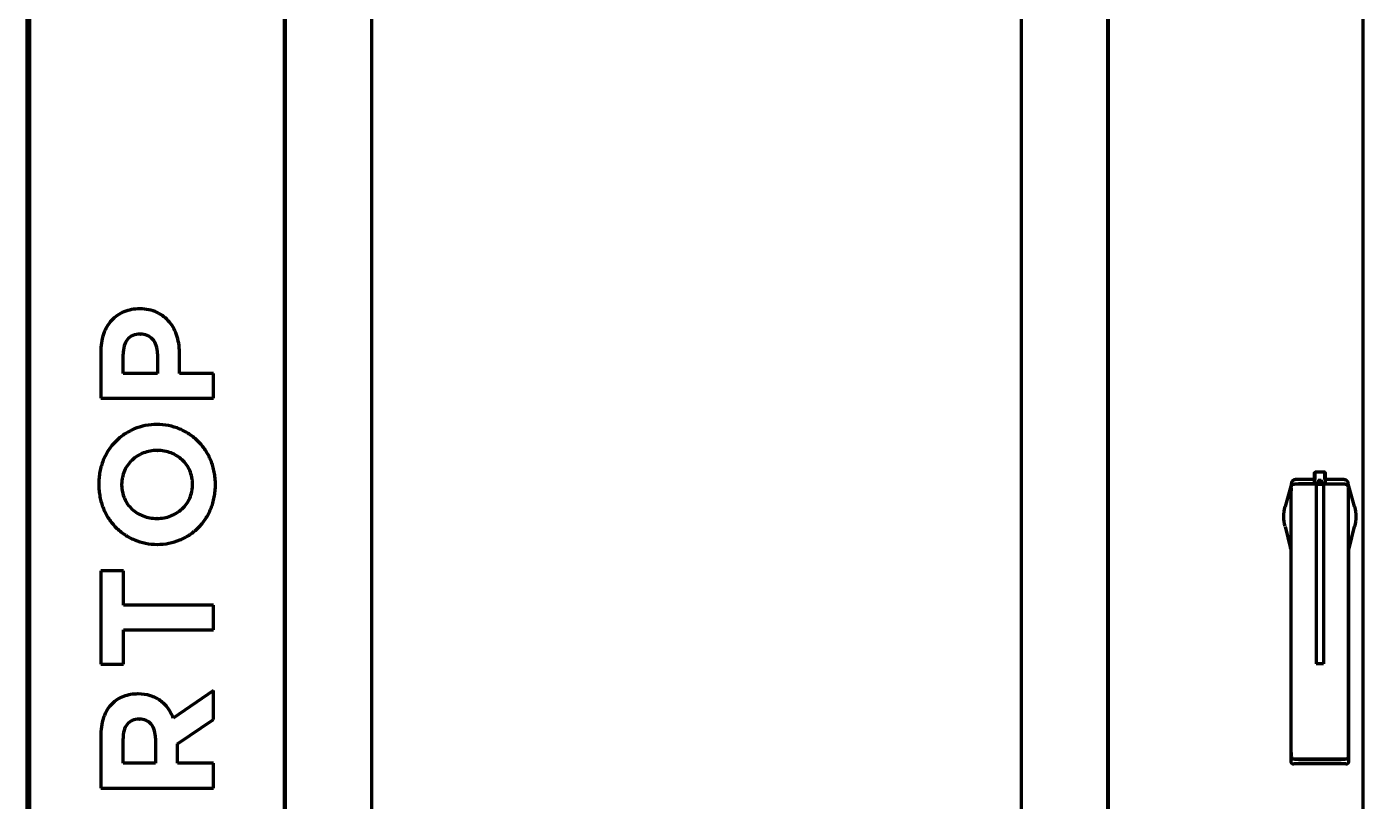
# Model space of a CAD drawing. Header units: inches. Extents: x -2983 to 7024, y 422 to 5529.
# Drawn here: x 2725 to 3617, y 2934 to 3451 of the extents above; entities that cross this region are included whole.
import ezdxf

# ---------------------------------------------------------------- set-up
doc = ezdxf.new("R2010")
doc.units = ezdxf.units.IN

msp = doc.modelspace()

# ---------------------------------------------------------------- linework, layer by layer
at = {"linetype": 'Continuous', "lineweight": 70}
for p, q in [((2724.78, 3937.29), (2724.78, 2272.09)), ((2726.78, 2287.89), (2726.78, 3935.89)), ((2896.78, 2485.91), (2896.78, 3935.89)), ((2897.28, 3935.39), (2897.28, 2485.99)), ((3446.28, 2485.99), (3446.28, 3935.39)), ((3446.78, 2485.91), (3446.78, 3935.89)), ((3616.78, 2287.89), (3616.78, 3935.89)), ((2954.78, 3820.39), (2954.78, 2600.99)), ((3388.78, 2600.99), (3388.78, 3820.39)), ((2800.39, 3262.89), (2800.17, 3262.89)), ((2800.49, 3246.12), (2800.71, 3246.12)), ((2774.15, 3234.07), (2774.15, 3203.32)), ((2789.09, 3219.88), (2789.09, 3232.67)), ((2812.11, 3233), (2812.11, 3219.88)), ((2826.84, 3219.88), (2826.84, 3232.46)), ((2812.11, 3219.88), (2789.09, 3219.88)), ((2849.42, 3219.88), (2826.84, 3219.88)), ((2849.42, 3203.32), (2849.42, 3219.88)), ((2774.15, 3203.32), (2849.42, 3203.32)), ((2811.78, 3185.72), (2811.57, 3185.72)), ((2811.78, 3168.41), (2812, 3168.41)), ((3583.96, 3149.13), (3584.13, 3148.96)), ((3584.17, 3146.12), (3584.17, 3149.12)), ((3584.76, 3154.12), (3590.8, 3154.12)), ((3591.4, 3149.12), (3591.4, 3146.12)), ((3591.61, 3149.13), (3591.43, 3148.96)), ((3569.11, 3147.08), (3564.68, 3130.92)), ((3568.65, 2966.85), (3568.65, 3141.41)), ((3568.8, 3144.19), (3568.99, 3145.09)), ((3573.61, 3145.99), (3570.79, 3145.99)), ((3570.97, 3146.12), (3573.64, 3146.12)), ((3572.06, 3145.99), (3572.06, 3146.12)), ((3573.58, 3146.37), (3583.93, 3146.37)), ((3585.28, 3145.99), (3573.61, 3145.99)), ((3573.64, 3146.12), (3583.93, 3146.12)), ((3582.03, 3146.12), (3582.03, 3145.99)), ((3583.93, 3146.37), (3583.93, 3147.13)), ((3583.93, 3146.12), (3584.06, 3146.12)), ((3584.06, 3146.12), (3584.06, 3145.99)), ((3584.07, 3146.12), (3584.17, 3146.12)), ((3584.64, 3146.12), (3584.17, 3146.12)), ((3584.5, 3146.12), (3584.5, 3145.99)), ((3584.64, 3146.12), (3586.04, 3146.12)), ((3585.28, 3145.99), (3590.28, 3145.99)), ((3585.28, 3145.99), (3585.28, 3025.89)), ((3586.28, 3146.12), (3586.04, 3146.12)), ((3586.28, 3146.12), (3586.28, 3147.62)), ((3586.78, 3146.12), (3586.28, 3146.12)), ((3586.78, 3148.12), (3588.78, 3148.12)), ((3588.79, 3146.12), (3586.78, 3146.12)), ((3588.78, 3148.37), (3586.79, 3148.37)), ((3589.28, 3146.12), (3588.79, 3146.12)), ((3589.28, 3146.12), (3589.28, 3147.62)), ((3589.53, 3146.12), (3589.28, 3146.12)), ((3589.53, 3146.12), (3590.93, 3146.12)), ((3601.96, 3145.99), (3590.28, 3145.99)), ((3590.28, 3145.99), (3590.28, 3025.89)), ((3591.4, 3146.12), (3590.93, 3146.12)), ((3591.06, 3146.12), (3591.06, 3145.99)), ((3591.4, 3146.12), (3591.5, 3146.12)), ((3591.51, 3146.12), (3591.51, 3145.99)), ((3591.51, 3146.12), (3591.64, 3146.12)), ((3591.64, 3146.37), (3591.64, 3147.13)), ((3591.64, 3146.12), (3601.93, 3146.12)), ((3593.53, 3145.99), (3593.53, 3146.12)), ((3601.93, 3146.12), (3604.6, 3146.12)), ((3604.77, 3145.99), (3601.96, 3145.99)), ((3603.51, 3146.12), (3603.51, 3145.99)), ((3610.89, 3130.92), (3606.46, 3147.08)), ((3606.77, 3144.19), (3606.57, 3145.09)), ((3606.92, 2966.85), (3606.92, 3141.41)), ((2811.78, 3123.03), (2811.57, 3123.03)), ((3563.79, 3124.07), (3563.79, 3124.23)), ((3611.78, 3124.23), (3611.78, 3124.07)), ((3564.55, 3117.75), (3568.22, 3102.94)), ((3607.36, 3102.97), (3611.02, 3117.75)), ((2811.78, 3105.71), (2812, 3105.71)), ((3568.36, 3102.79), (3568.36, 2961.14)), ((3607.21, 2961.14), (3607.21, 3102.75)), ((2774.15, 3088.08), (2774.15, 3025.71)), ((2789.42, 3088.08), (2774.15, 3088.08)), ((2789.42, 3065.17), (2789.42, 3088.08)), ((2849.42, 3065.17), (2789.42, 3065.17)), ((2849.42, 3048.61), (2849.42, 3065.17)), ((2789.42, 3048.61), (2849.42, 3048.61)), ((2789.42, 3025.71), (2789.42, 3048.61)), ((2774.15, 3025.71), (2789.42, 3025.71)), ((3590.28, 3025.89), (3585.28, 3025.89)), ((2849.42, 3008.08), (2822.54, 2989.69)), ((2849.42, 2988.72), (2849.42, 3008.08)), ((2799.2, 3005.82), (2798.99, 3005.82)), ((2799.85, 2989.04), (2800.06, 2989.04)), ((2825.33, 2972.59), (2849.42, 2988.72)), ((2774.15, 2977.43), (2774.15, 2943.02)), ((2789.09, 2959.58), (2789.09, 2976.03)), ((2810.71, 2976.35), (2810.71, 2959.58)), ((2825.33, 2959.58), (2825.33, 2972.59)), ((3568.8, 2964.07), (3568.99, 2963.16)), ((3573.61, 2962.27), (3570.79, 2962.27)), ((3573.64, 2962.14), (3570.97, 2962.14)), ((3601.99, 2961.89), (3573.58, 2961.89)), ((3601.96, 2962.27), (3573.61, 2962.27)), ((3601.93, 2962.14), (3573.64, 2962.14)), ((3604.6, 2962.14), (3601.93, 2962.14)), ((3604.77, 2962.27), (3601.96, 2962.27)), ((3606.77, 2964.07), (3606.57, 2963.16)), ((2810.71, 2959.58), (2789.09, 2959.58)), ((2849.42, 2959.58), (2825.33, 2959.58)), ((2849.42, 2943.02), (2849.42, 2959.58)), ((3570.98, 2959.14), (3570.36, 2959.14)), ((3574.04, 2959.14), (3570.98, 2959.14)), ((3601.53, 2959.14), (3574.04, 2959.14)), ((3604.59, 2959.14), (3601.53, 2959.14)), ((3605.21, 2959.14), (3604.59, 2959.14)), ((2774.15, 2943.02), (2849.42, 2943.02))]:
    msp.add_line(p, q, dxfattribs=at)
for centre, start, end in [((3586.78, 3147.62), 90, 180), ((3588.78, 3147.62), 0, 90)]:
    msp.add_arc(centre, 0.5, start, end, dxfattribs=at)
for centre, major_axis, ratio, start_param, end_param in [((3574.96, 3149.03), (4, 0), 0.017455, 1.803065, 2.654284), ((3587.78, 3148.09), (59.7, 0), 0.017455, 1.634877, 1.803065), ((3587.78, 3148.09), (59.7, 0), 0.017455, 1.338527, 1.506716), ((3600.61, 3149.03), (4, 0), 0.017455, 0.48731, 1.338527), ((3568.88, 3141.41), (0, -2.96), 0.078459, 3.489667, 4.712389), ((3569.4, 3131.03), (0, -14.97), 0.078459, 3.390853, 3.489628), ((3584.07, 3145.72), (0, 0.4), 0.035998, 0, 0.799669), ((3591.5, 3145.72), (0, 0.4), 0.035998, 5.483517, 6.283185), ((3606.17, 3131.03), (0, -14.97), 0.078459, 2.793557, 2.892332), ((3606.69, 3141.41), (0, -2.96), 0.078459, 1.570796, 2.793518), ((3568.88, 2966.85), (0, 2.96), 0.078459, 1.570796, 2.793518), ((3569.4, 2977.23), (0, -14.97), 0.078459, 5.935149, 6.033925), ((3606.17, 2977.23), (0, -14.97), 0.078459, 0.249261, 0.348036), ((3606.69, 2966.85), (0, 2.96), 0.078459, 3.489667, 4.712389), ((3570.36, 2961.14), (2, 0), 0.999657, 3.141593, 4.712389), ((3605.21, 2961.14), (2, 0), 0.999657, 4.712389, 6.283185)]:
    msp.add_ellipse(centre, major_axis=major_axis, ratio=ratio, start_param=start_param, end_param=end_param, dxfattribs=at)
for points, degree, knots in [([(2800.17, 3262.89), (2796.59, 3262.89), (2789.56, 3261.73), (2780.68, 3255.62), (2775.16, 3245.83), (2774.15, 3238.15), (2774.15, 3234.07)], 3, [0, 0, 0, 0, 0.246875, 0.476926, 0.718842, 1, 1, 1, 1]), ([(2826.84, 3232.46), (2826.84, 3236.46), (2825.88, 3244.15), (2820.87, 3254.4), (2811.9, 3261.54), (2804.29, 3262.89), (2800.39, 3262.89)], 3, [0, 0, 0, 0, 0.265753, 0.507016, 0.740213, 1, 1, 1, 1]), ([(2800.49, 3246.12), (2798.83, 3246.12), (2795.6, 3245.62), (2791.65, 3242.66), (2789.46, 3238.05), (2789.09, 3234.55), (2789.09, 3232.67)], 3, [0, 0, 0, 0, 0.251665, 0.476383, 0.71601, 1, 1, 1, 1]), ([(2812.11, 3233), (2812.11, 3234.87), (2811.64, 3238.37), (2809.16, 3242.81), (2805.3, 3245.56), (2802.24, 3246.12), (2800.71, 3246.12)], 3, [0, 0, 0, 0, 0.289122, 0.535015, 0.763549, 1, 1, 1, 1]), ([(2811.57, 3185.72), (2806.45, 3185.72), (2798.72, 3184.23), (2789.79, 3179.43), (2783.99, 3174.64), (2779.22, 3168.75), (2776.24, 3163.06), (2774.52, 3158.12), (2773.57, 3154.18), (2773.09, 3150.78), (2772.89, 3147.97), (2772.84, 3145.82), (2772.89, 3143.68), (2773.09, 3140.87), (2773.58, 3137.45), (2774.54, 3133.51), (2776.28, 3128.55), (2779.29, 3122.83), (2784.1, 3116.9), (2789.93, 3112.07), (2798.89, 3107.23), (2806.65, 3105.71), (2811.78, 3105.71)], 3, [0, 0, 0, 0, 0.123918, 0.184114, 0.244066, 0.304568, 0.366477, 0.398301, 0.430865, 0.464324, 0.481444, 0.498853, 0.516266, 0.533403, 0.566923, 0.599591, 0.631557, 0.693841, 0.754791, 0.815191, 0.875764, 1, 1, 1, 1]), ([(2812, 3105.71), (2817.12, 3105.71), (2824.85, 3107.2), (2833.78, 3112), (2839.57, 3116.79), (2844.35, 3122.69), (2847.32, 3128.38), (2849.04, 3133.31), (2850, 3137.25), (2850.48, 3140.66), (2850.68, 3143.46), (2850.73, 3145.61), (2850.68, 3147.76), (2850.48, 3150.56), (2849.99, 3153.98), (2849.02, 3157.93), (2847.28, 3162.88), (2844.28, 3168.6), (2839.47, 3174.53), (2833.63, 3179.36), (2824.68, 3184.2), (2816.92, 3185.72), (2811.78, 3185.72)], 3, [0, 0, 0, 0, 0.123918, 0.184114, 0.244066, 0.304568, 0.366477, 0.398301, 0.430865, 0.464324, 0.481445, 0.498853, 0.516266, 0.533403, 0.566923, 0.599591, 0.631557, 0.693841, 0.754791, 0.815191, 0.875764, 1, 1, 1, 1]), ([(2811.78, 3168.41), (2808.69, 3168.41), (2802.56, 3167.32), (2796, 3163.24), (2792.08, 3158.76), (2789.85, 3154.82), (2788.68, 3151.16), (2788.21, 3148.04), (2788.09, 3145.61), (2788.2, 3143.18), (2788.67, 3140.08), (2789.81, 3136.44), (2792.01, 3132.53), (2795.88, 3128.1), (2802.41, 3124.08), (2808.48, 3123.03), (2811.57, 3123.03)], 3, [0, 0, 0, 0, 0.127848, 0.249995, 0.310753, 0.372178, 0.435398, 0.468168, 0.501957, 0.535712, 0.568374, 0.631173, 0.691952, 0.751944, 0.872689, 1, 1, 1, 1]), ([(2811.78, 3123.03), (2814.88, 3123.03), (2821, 3124.12), (2827.57, 3128.19), (2831.49, 3132.68), (2833.72, 3136.61), (2834.88, 3140.28), (2835.36, 3143.39), (2835.48, 3145.82), (2835.36, 3148.25), (2834.89, 3151.35), (2833.76, 3155), (2831.56, 3158.9), (2827.69, 3163.34), (2821.16, 3167.36), (2815.08, 3168.41), (2812, 3168.41)], 3, [0, 0, 0, 0, 0.127848, 0.249995, 0.310753, 0.372178, 0.435398, 0.468168, 0.501957, 0.535712, 0.568374, 0.631173, 0.691952, 0.751943, 0.872689, 1, 1, 1, 1]), ([(3568.98, 3146.21), (3568.98, 3146.22), (3568.98, 3146.24), (3568.98, 3146.27), (3568.98, 3146.3), (3568.99, 3146.33), (3568.99, 3146.37), (3568.99, 3146.4), (3568.99, 3146.43), (3569, 3146.46), (3569, 3146.49), (3569, 3146.52), (3569.01, 3146.55), (3569.01, 3146.59), (3569.01, 3146.62), (3569.02, 3146.65), (3569.02, 3146.68), (3569.03, 3146.71), (3569.03, 3146.74), (3569.04, 3146.77), (3569.04, 3146.8), (3569.05, 3146.83), (3569.06, 3146.86), (3569.06, 3146.89), (3569.07, 3146.92), (3569.07, 3146.95), (3569.08, 3146.98), (3569.09, 3147.01), (3569.1, 3147.04), (3569.11, 3147.07), (3569.11, 3147.1), (3569.12, 3147.13), (3569.13, 3147.16), (3569.14, 3147.19), (3569.15, 3147.22), (3569.16, 3147.25), (3569.17, 3147.28), (3569.18, 3147.31), (3569.19, 3147.34), (3569.2, 3147.37), (3569.21, 3147.4), (3569.22, 3147.43), (3569.23, 3147.46), (3569.25, 3147.48), (3569.26, 3147.51), (3569.27, 3147.54), (3569.28, 3147.57), (3569.3, 3147.6), (3569.31, 3147.63), (3569.32, 3147.65), (3569.34, 3147.68), (3569.35, 3147.71), (3569.37, 3147.74), (3569.38, 3147.76), (3569.4, 3147.79), (3569.41, 3147.82), (3569.43, 3147.84), (3569.44, 3147.87), (3569.46, 3147.9), (3569.48, 3147.92), (3569.49, 3147.95), (3569.51, 3147.97), (3569.53, 3148), (3569.54, 3148.02), (3569.56, 3148.05), (3569.58, 3148.07), (3569.6, 3148.1), (3569.65, 3148.16), (3569.74, 3148.27), (3569.87, 3148.41), (3570.01, 3148.53), (3570.16, 3148.65), (3570.32, 3148.76), (3570.49, 3148.85), (3570.67, 3148.93), (3570.87, 3148.99), (3571.08, 3149.04), (3571.23, 3149.06), (3571.33, 3149.06), (3571.36, 3149.07), (3571.39, 3149.07), (3571.42, 3149.07), (3571.43, 3149.07)], 3, [0, 0, 0, 0, 0.007632, 0.015256, 0.02287, 0.030477, 0.038075, 0.045665, 0.053246, 0.06082, 0.068385, 0.075943, 0.083493, 0.091035, 0.098569, 0.106096, 0.113616, 0.121129, 0.128634, 0.136132, 0.143624, 0.151108, 0.158586, 0.166058, 0.173522, 0.180981, 0.188433, 0.195879, 0.203319, 0.210754, 0.218182, 0.225605, 0.233022, 0.240434, 0.247841, 0.255243, 0.262639, 0.270031, 0.277418, 0.2848, 0.292178, 0.299551, 0.30692, 0.314286, 0.321647, 0.329004, 0.336358, 0.343708, 0.351055, 0.358399, 0.365739, 0.373077, 0.380411, 0.387743, 0.395073, 0.4024, 0.409725, 0.417048, 0.424369, 0.431688, 0.439006, 0.446322, 0.453637, 0.460951, 0.468264, 0.475576, 0.482887, 0.490198, 0.535154, 0.580389, 0.62593, 0.671807, 0.718053, 0.763801, 0.811489, 0.861124, 0.912709, 0.966249, 0.9747, 0.983143, 0.991576, 1, 1, 1, 1]), ([(3583.96, 3149.13), (3583.96, 3149.13), (3583.96, 3149.12), (3583.95, 3149.08), (3583.95, 3149.07), (3583.95, 3149.04), (3583.95, 3149.03), (3583.95, 3149.01), (3583.95, 3149), (3583.95, 3148.94), (3583.94, 3148.88), (3583.94, 3148.79), (3583.94, 3148.77), (3583.94, 3148.73), (3583.94, 3148.71), (3583.94, 3148.65), (3583.94, 3148.6), (3583.93, 3148.46), (3583.93, 3148.36), (3583.93, 3148.23), (3583.93, 3148.2), (3583.93, 3148.14), (3583.93, 3148.11), (3583.93, 3148.02), (3583.93, 3147.91), (3583.93, 3147.78), (3583.93, 3147.69), (3583.93, 3147.65), (3583.93, 3147.59), (3583.93, 3147.56), (3583.93, 3147.39), (3583.93, 3147.26), (3583.93, 3147.13)], 3, [0, 0, 0, 0, 0.125, 0.125, 0.1875, 0.1875, 0.21875, 0.21875, 0.25, 0.25, 0.375, 0.375, 0.40625, 0.40625, 0.4375, 0.4375, 0.5, 0.5, 0.625, 0.625, 0.65625, 0.65625, 0.6875, 0.6875, 0.75, 0.8125, 0.8125, 0.84375, 0.84375, 0.875, 0.875, 1, 1, 1, 1]), ([(3584.17, 3149.12), (3584.17, 3149.2), (3584.17, 3149.28), (3584.17, 3149.45), (3584.17, 3149.53), (3584.17, 3149.77), (3584.17, 3149.93), (3584.17, 3150.24), (3584.17, 3150.39), (3584.17, 3150.58), (3584.17, 3150.62), (3584.17, 3150.69), (3584.18, 3150.8), (3584.18, 3150.98), (3584.18, 3151.12), (3584.18, 3151.22), (3584.18, 3151.26), (3584.18, 3151.32), (3584.18, 3151.36), (3584.18, 3151.52), (3584.19, 3151.64), (3584.19, 3151.88), (3584.19, 3152), (3584.2, 3152.21), (3584.2, 3152.32), (3584.2, 3152.46), (3584.2, 3152.51), (3584.2, 3152.58), (3584.2, 3152.6), (3584.21, 3152.65), (3584.21, 3152.67), (3584.21, 3152.78), (3584.21, 3152.86), (3584.22, 3153), (3584.22, 3153.14), (3584.23, 3153.26), (3584.23, 3153.32), (3584.23, 3153.33), (3584.23, 3153.36), (3584.23, 3153.37), (3584.24, 3153.4), (3584.24, 3153.42), (3584.24, 3153.48), (3584.25, 3153.54), (3584.25, 3153.58), (3584.26, 3153.61), (3584.26, 3153.62), (3584.26, 3153.62)], 3, [0, 0, 0, 0, 0.03125, 0.03125, 0.0625, 0.0625, 0.125, 0.125, 0.1875, 0.1875, 0.203125, 0.203125, 0.21875, 0.25, 0.28125, 0.28125, 0.296875, 0.296875, 0.3125, 0.3125, 0.375, 0.375, 0.4375, 0.4375, 0.5, 0.5, 0.53125, 0.53125, 0.546875, 0.546875, 0.5625, 0.5625, 0.625, 0.625, 0.6875, 0.75, 0.75, 0.765625, 0.765625, 0.78125, 0.78125, 0.8125, 0.8125, 0.875, 0.9375, 0.9375, 1, 1, 1, 1]), ([(3584.64, 3149.12), (3584.64, 3149.16), (3584.64, 3149.21), (3584.64, 3149.3), (3584.64, 3149.34), (3584.64, 3149.43), (3584.64, 3149.48), (3584.64, 3149.57), (3584.64, 3149.61), (3584.64, 3149.84), (3584.64, 3150.01), (3584.65, 3150.35), (3584.65, 3150.52), (3584.65, 3150.73), (3584.65, 3150.77), (3584.65, 3150.85), (3584.65, 3150.89), (3584.65, 3151.02), (3584.65, 3151.09), (3584.66, 3151.33), (3584.66, 3151.48), (3584.66, 3151.66), (3584.66, 3151.7), (3584.66, 3151.77), (3584.66, 3151.88), (3584.67, 3151.98), (3584.67, 3152.18), (3584.67, 3152.31), (3584.68, 3152.55), (3584.68, 3152.66), (3584.68, 3152.82), (3584.69, 3152.88), (3584.69, 3152.98), (3584.69, 3153.03), (3584.69, 3153.18), (3584.7, 3153.27), (3584.7, 3153.43), (3584.71, 3153.59), (3584.72, 3153.71), (3584.72, 3153.78), (3584.72, 3153.8), (3584.72, 3153.82), (3584.72, 3153.84), (3584.73, 3153.88), (3584.73, 3153.9), (3584.73, 3153.96), (3584.74, 3154.04), (3584.75, 3154.08), (3584.75, 3154.1), (3584.76, 3154.11), (3584.76, 3154.11), (3584.76, 3154.12), (3584.76, 3154.12), (3584.76, 3154.12), (3584.76, 3154.12), (3584.76, 3154.12), (3584.76, 3154.12)], 3, [0, 0, 0, 0, 0.015625, 0.015625, 0.03125, 0.03125, 0.046875, 0.046875, 0.0625, 0.0625, 0.125, 0.125, 0.1875, 0.1875, 0.203125, 0.203125, 0.21875, 0.21875, 0.25, 0.25, 0.3125, 0.3125, 0.328125, 0.328125, 0.34375, 0.375, 0.375, 0.4375, 0.4375, 0.5, 0.5, 0.53125, 0.53125, 0.5625, 0.5625, 0.625, 0.625, 0.6875, 0.75, 0.75, 0.765625, 0.765625, 0.78125, 0.78125, 0.8125, 0.8125, 0.875, 0.9375, 0.9375, 0.96875, 0.96875, 0.984375, 0.992188, 0.996094, 0.996094, 1, 1, 1, 1]), ([(3590.8, 3154.12), (3590.8, 3154.12), (3590.81, 3154.12), (3590.81, 3154.12), (3590.81, 3154.12), (3590.81, 3154.12), (3590.81, 3154.11), (3590.82, 3154.1), (3590.82, 3154.08), (3590.82, 3154.06), (3590.82, 3154.05), (3590.82, 3154.04), (3590.83, 3154.03), (3590.83, 3154), (3590.83, 3153.96), (3590.84, 3153.88), (3590.85, 3153.78), (3590.85, 3153.65), (3590.86, 3153.51), (3590.86, 3153.43), (3590.87, 3153.33), (3590.87, 3153.31), (3590.87, 3153.26), (3590.87, 3153.2), (3590.88, 3153.13), (3590.88, 3152.98), (3590.88, 3152.88), (3590.89, 3152.74), (3590.89, 3152.71), (3590.89, 3152.66), (3590.89, 3152.63), (3590.89, 3152.54), (3590.89, 3152.48), (3590.9, 3152.3), (3590.9, 3152.17), (3590.9, 3151.91), (3590.91, 3151.77), (3590.91, 3151.59), (3590.91, 3151.55), (3590.91, 3151.47), (3590.91, 3151.44), (3590.91, 3151.32), (3590.91, 3151.25), (3590.92, 3151.01), (3590.92, 3150.85), (3590.92, 3150.53), (3590.92, 3150.36), (3590.92, 3150.1), (3590.92, 3150.01), (3590.93, 3149.88), (3590.93, 3149.84), (3590.93, 3149.75), (3590.93, 3149.7), (3590.93, 3149.48), (3590.93, 3149.3), (3590.93, 3149.12)], 3, [0, 0, 0, 0, 0.003906, 0.003906, 0.007812, 0.015625, 0.03125, 0.0625, 0.09375, 0.09375, 0.109375, 0.109375, 0.125, 0.125, 0.1875, 0.1875, 0.25, 0.3125, 0.3125, 0.375, 0.375, 0.390625, 0.390625, 0.40625, 0.4375, 0.4375, 0.5, 0.5, 0.515625, 0.515625, 0.53125, 0.53125, 0.5625, 0.5625, 0.625, 0.625, 0.6875, 0.6875, 0.703125, 0.703125, 0.71875, 0.71875, 0.75, 0.75, 0.8125, 0.8125, 0.875, 0.875, 0.90625, 0.90625, 0.921875, 0.921875, 0.9375, 0.9375, 1, 1, 1, 1]), ([(3591.3, 3153.62), (3591.31, 3153.62), (3591.31, 3153.61), (3591.31, 3153.59), (3591.32, 3153.58), (3591.32, 3153.56), (3591.32, 3153.55), (3591.32, 3153.51), (3591.33, 3153.48), (3591.33, 3153.4), (3591.34, 3153.31), (3591.34, 3153.2), (3591.35, 3153.07), (3591.35, 3153.01), (3591.35, 3152.91), (3591.36, 3152.89), (3591.36, 3152.85), (3591.36, 3152.79), (3591.36, 3152.73), (3591.36, 3152.6), (3591.37, 3152.51), (3591.37, 3152.36), (3591.37, 3152.31), (3591.37, 3152.21), (3591.37, 3152.16), (3591.38, 3151.99), (3591.38, 3151.88), (3591.38, 3151.64), (3591.38, 3151.51), (3591.39, 3151.32), (3591.39, 3151.25), (3591.39, 3151.15), (3591.39, 3151.11), (3591.39, 3151.05), (3591.39, 3151.01), (3591.39, 3150.83), (3591.39, 3150.69), (3591.4, 3150.4), (3591.4, 3150.24), (3591.4, 3150.01), (3591.4, 3149.93), (3591.4, 3149.81), (3591.4, 3149.77), (3591.4, 3149.69), (3591.4, 3149.65), (3591.4, 3149.45), (3591.4, 3149.28), (3591.4, 3149.12)], 3, [0, 0, 0, 0, 0.0625, 0.0625, 0.09375, 0.09375, 0.125, 0.125, 0.1875, 0.1875, 0.25, 0.3125, 0.3125, 0.375, 0.375, 0.390625, 0.390625, 0.40625, 0.4375, 0.4375, 0.5, 0.5, 0.53125, 0.53125, 0.5625, 0.5625, 0.625, 0.625, 0.6875, 0.6875, 0.71875, 0.71875, 0.734375, 0.734375, 0.75, 0.75, 0.8125, 0.8125, 0.875, 0.875, 0.90625, 0.90625, 0.921875, 0.921875, 0.9375, 0.9375, 1, 1, 1, 1]), ([(3591.64, 3147.13), (3591.64, 3147.26), (3591.64, 3147.39), (3591.64, 3147.59), (3591.64, 3147.65), (3591.64, 3147.73), (3591.64, 3147.75), (3591.64, 3147.78), (3591.64, 3147.79), (3591.64, 3147.84), (3591.64, 3147.87), (3591.64, 3148.02), (3591.64, 3148.14), (3591.64, 3148.28), (3591.64, 3148.3), (3591.64, 3148.36), (3591.63, 3148.38), (3591.63, 3148.46), (3591.63, 3148.51), (3591.63, 3148.65), (3591.63, 3148.73), (3591.63, 3148.82), (3591.63, 3148.84), (3591.62, 3148.87), (3591.62, 3148.89), (3591.62, 3148.93), (3591.62, 3148.99), (3591.62, 3149.03), (3591.62, 3149.06), (3591.62, 3149.07), (3591.62, 3149.08), (3591.61, 3149.09), (3591.61, 3149.12), (3591.61, 3149.13), (3591.61, 3149.13)], 3, [0, 0, 0, 0, 0.125, 0.125, 0.1875, 0.1875, 0.203125, 0.203125, 0.21875, 0.21875, 0.25, 0.25, 0.375, 0.375, 0.40625, 0.40625, 0.4375, 0.4375, 0.5, 0.5, 0.625, 0.625, 0.65625, 0.65625, 0.6875, 0.6875, 0.75, 0.8125, 0.8125, 0.84375, 0.84375, 0.875, 0.875, 1, 1, 1, 1]), ([(3604.14, 3149.07), (3604.15, 3149.07), (3604.16, 3149.07), (3604.19, 3149.07), (3604.21, 3149.07), (3604.23, 3149.06), (3604.25, 3149.06), (3604.34, 3149.06), (3604.47, 3149.04), (3604.66, 3149), (3604.85, 3148.94), (3605.02, 3148.87), (3605.19, 3148.79), (3605.35, 3148.69), (3605.51, 3148.57), (3605.66, 3148.45), (3605.8, 3148.31), (3605.92, 3148.17), (3606.03, 3148.02), (3606.12, 3147.88), (3606.2, 3147.74), (3606.26, 3147.62), (3606.3, 3147.53), (3606.33, 3147.47), (3606.35, 3147.42), (3606.37, 3147.36), (3606.39, 3147.3), (3606.41, 3147.24), (3606.43, 3147.19), (3606.45, 3147.13), (3606.46, 3147.07), (3606.48, 3147.01), (3606.49, 3146.95), (3606.51, 3146.89), (3606.52, 3146.83), (3606.53, 3146.77), (3606.54, 3146.71), (3606.55, 3146.64), (3606.56, 3146.58), (3606.57, 3146.52), (3606.57, 3146.46), (3606.58, 3146.4), (3606.58, 3146.33), (3606.58, 3146.27), (3606.59, 3146.23), (3606.59, 3146.21)], 3, [0, 0, 0, 0, 0.005575, 0.01117, 0.016785, 0.022421, 0.028076, 0.033751, 0.082723, 0.130244, 0.176322, 0.220964, 0.264181, 0.312107, 0.359498, 0.406382, 0.452791, 0.498752, 0.539138, 0.579405, 0.619576, 0.659672, 0.674176, 0.6887, 0.703244, 0.71781, 0.732398, 0.74701, 0.761647, 0.776309, 0.790999, 0.805716, 0.820462, 0.835238, 0.850045, 0.864883, 0.879754, 0.894658, 0.909597, 0.924571, 0.939582, 0.954629, 0.969714, 0.984837, 1, 1, 1, 1]), ([(3569.11, 3145.53), (3569.11, 3145.55), (3569.12, 3145.57), (3569.14, 3145.6), (3569.14, 3145.61), (3569.15, 3145.63), (3569.16, 3145.64), (3569.2, 3145.69), (3569.23, 3145.72), (3569.32, 3145.78), (3569.37, 3145.81), (3569.48, 3145.85), (3569.54, 3145.88), (3569.63, 3145.9), (3569.65, 3145.9), (3569.69, 3145.91), (3569.71, 3145.92), (3569.77, 3145.93), (3569.81, 3145.93), (3569.94, 3145.95), (3570.03, 3145.96), (3570.23, 3145.98), (3570.33, 3145.98), (3570.55, 3145.99), (3570.67, 3145.99), (3570.79, 3145.99)], 3, [0, 0, 0, 0, 0.0625, 0.0625, 0.09375, 0.09375, 0.125, 0.125, 0.25, 0.25, 0.375, 0.375, 0.5, 0.5, 0.53125, 0.53125, 0.5625, 0.5625, 0.625, 0.625, 0.75, 0.75, 0.875, 0.875, 1, 1, 1, 1]), ([(3571.41, 3146.08), (3571.43, 3146.08), (3571.45, 3146.08), (3571.49, 3146.08), (3571.52, 3146.08), (3571.57, 3146.09), (3571.59, 3146.09), (3571.63, 3146.09), (3571.65, 3146.09), (3571.67, 3146.09), (3571.69, 3146.09), (3571.73, 3146.09), (3571.76, 3146.09), (3571.8, 3146.09), (3571.82, 3146.09), (3571.85, 3146.09), (3571.86, 3146.09), (3571.9, 3146.09), (3571.93, 3146.09), (3571.97, 3146.09), (3571.98, 3146.09), (3572.01, 3146.09), (3572.02, 3146.09), (3572.03, 3146.09)], 3, [0, 0, 0, 0, 0.125, 0.125, 0.25, 0.25, 0.375, 0.375, 0.4375, 0.4375, 0.5, 0.5, 0.625, 0.625, 0.6875, 0.6875, 0.75, 0.75, 0.875, 0.875, 0.9375, 0.9375, 1, 1, 1, 1]), ([(3583.93, 3146.37), (3583.93, 3146.35), (3583.93, 3146.33), (3583.93, 3146.31), (3583.93, 3146.3), (3583.93, 3146.29), (3583.93, 3146.28), (3583.93, 3146.26), (3583.93, 3146.24), (3583.93, 3146.22), (3583.93, 3146.21), (3583.93, 3146.2), (3583.93, 3146.2), (3583.93, 3146.18), (3583.93, 3146.17), (3583.93, 3146.15), (3583.93, 3146.15), (3583.93, 3146.14), (3583.93, 3146.14), (3583.93, 3146.13), (3583.93, 3146.13), (3583.93, 3146.12), (3583.93, 3146.12), (3583.93, 3146.12), (3583.93, 3146.12)], 3, [0, 0, 0, 0, 0.125, 0.125, 0.1875, 0.1875, 0.25, 0.25, 0.375, 0.375, 0.4375, 0.4375, 0.5, 0.5, 0.625, 0.625, 0.6875, 0.6875, 0.75, 0.8125, 0.8125, 0.875, 0.875, 1, 1, 1, 1]), ([(3591.64, 3146.12), (3591.64, 3146.12), (3591.64, 3146.12), (3591.64, 3146.12), (3591.64, 3146.13), (3591.64, 3146.13), (3591.64, 3146.13), (3591.64, 3146.14), (3591.64, 3146.15), (3591.64, 3146.17), (3591.64, 3146.18), (3591.64, 3146.2), (3591.64, 3146.21), (3591.64, 3146.23), (3591.64, 3146.24), (3591.64, 3146.26), (3591.64, 3146.27), (3591.64, 3146.29), (3591.64, 3146.3), (3591.64, 3146.31), (3591.64, 3146.33), (3591.64, 3146.35), (3591.64, 3146.37)], 3, [0, 0, 0, 0, 0.125, 0.125, 0.1875, 0.1875, 0.25, 0.25, 0.375, 0.375, 0.5, 0.5, 0.625, 0.625, 0.6875, 0.6875, 0.75, 0.8125, 0.8125, 0.875, 0.875, 1, 1, 1, 1]), ([(3603.53, 3146.09), (3603.56, 3146.09), (3603.58, 3146.09), (3603.62, 3146.09), (3603.64, 3146.09), (3603.67, 3146.09), (3603.68, 3146.09), (3603.72, 3146.09), (3603.75, 3146.09), (3603.81, 3146.09), (3603.84, 3146.09), (3603.88, 3146.09), (3603.89, 3146.09), (3603.92, 3146.09), (3603.93, 3146.09), (3603.97, 3146.09), (3604, 3146.09), (3604.04, 3146.08), (3604.05, 3146.08), (3604.07, 3146.08), (3604.08, 3146.08), (3604.12, 3146.08), (3604.14, 3146.08), (3604.16, 3146.08)], 3, [0, 0, 0, 0, 0.125, 0.125, 0.1875, 0.1875, 0.25, 0.25, 0.375, 0.375, 0.5, 0.5, 0.5625, 0.5625, 0.625, 0.625, 0.75, 0.75, 0.8125, 0.8125, 0.875, 0.875, 1, 1, 1, 1]), ([(3604.77, 3145.99), (3604.9, 3145.99), (3605.01, 3145.99), (3605.24, 3145.98), (3605.34, 3145.98), (3605.54, 3145.96), (3605.63, 3145.95), (3605.76, 3145.93), (3605.8, 3145.93), (3605.86, 3145.92), (3605.88, 3145.91), (3605.91, 3145.9), (3605.93, 3145.9), (3606.02, 3145.88), (3606.09, 3145.85), (3606.2, 3145.81), (3606.25, 3145.78), (3606.34, 3145.72), (3606.37, 3145.69), (3606.41, 3145.64), (3606.41, 3145.63), (3606.43, 3145.61), (3606.43, 3145.6), (3606.45, 3145.57), (3606.46, 3145.55), (3606.46, 3145.53)], 3, [0, 0, 0, 0, 0.125, 0.125, 0.25, 0.25, 0.375, 0.375, 0.4375, 0.4375, 0.46875, 0.46875, 0.5, 0.5, 0.625, 0.625, 0.75, 0.75, 0.875, 0.875, 0.90625, 0.90625, 0.9375, 0.9375, 1, 1, 1, 1]), ([(3568.36, 3102.75), (3568.36, 3102.75), (3568.35, 3102.76), (3568.35, 3102.76), (3568.34, 3102.77), (3568.34, 3102.77), (3568.33, 3102.78), (3568.33, 3102.79), (3568.32, 3102.79), (3568.32, 3102.8), (3568.31, 3102.81), (3568.31, 3102.81), (3568.3, 3102.82), (3568.3, 3102.83), (3568.3, 3102.83), (3568.29, 3102.84), (3568.29, 3102.85), (3568.28, 3102.85), (3568.28, 3102.86), (3568.28, 3102.86), (3568.27, 3102.87), (3568.27, 3102.87), (3568.27, 3102.88), (3568.26, 3102.88), (3568.26, 3102.88), (3568.26, 3102.89), (3568.26, 3102.89), (3568.25, 3102.89), (3568.25, 3102.9), (3568.25, 3102.9), (3568.25, 3102.9), (3568.24, 3102.9), (3568.24, 3102.91), (3568.24, 3102.91), (3568.24, 3102.91), (3568.23, 3102.91), (3568.23, 3102.92), (3568.23, 3102.92), (3568.23, 3102.92), (3568.23, 3102.93), (3568.22, 3102.93), (3568.22, 3102.93), (3568.22, 3102.94), (3568.22, 3102.94), (3568.22, 3102.94), (3568.22, 3102.95), (3568.21, 3102.95), (3568.21, 3102.95), (3568.21, 3102.96), (3568.21, 3102.96), (3568.21, 3102.96), (3568.21, 3102.96), (3568.21, 3102.96), (3568.21, 3102.97), (3568.21, 3102.97), (3568.21, 3102.97), (3568.21, 3102.98), (3568.21, 3102.98), (3568.21, 3102.98), (3568.2, 3102.99), (3568.2, 3102.99), (3568.2, 3102.99), (3568.2, 3102.99), (3568.2, 3102.99)], 3, [0, 0, 0, 0, 0.027827, 0.054844, 0.081048, 0.106438, 0.131015, 0.154782, 0.177745, 0.199912, 0.221289, 0.241888, 0.261718, 0.280791, 0.299119, 0.316713, 0.333586, 0.34975, 0.365219, 0.380004, 0.394119, 0.407575, 0.420385, 0.432562, 0.444116, 0.455062, 0.467544, 0.480326, 0.493396, 0.506744, 0.520361, 0.534236, 0.548363, 0.562734, 0.577346, 0.592193, 0.607274, 0.622588, 0.638136, 0.653921, 0.669947, 0.68622, 0.702748, 0.719542, 0.736612, 0.753972, 0.771637, 0.789626, 0.807956, 0.826651, 0.831578, 0.838061, 0.846105, 0.855716, 0.866904, 0.879682, 0.894068, 0.910088, 0.927772, 0.947158, 0.968275, 0.991146, 1, 1, 1, 1]), ([(3568.22, 3102.99), (3568.22, 3102.99), (3568.22, 3102.98), (3568.23, 3102.98), (3568.23, 3102.98), (3568.24, 3102.97), (3568.24, 3102.97), (3568.25, 3102.97), (3568.26, 3102.96), (3568.26, 3102.96), (3568.27, 3102.95), (3568.28, 3102.94), (3568.29, 3102.93), (3568.31, 3102.92), (3568.32, 3102.91), (3568.33, 3102.9), (3568.35, 3102.89), (3568.36, 3102.88), (3568.38, 3102.86), (3568.4, 3102.85), (3568.41, 3102.84), (3568.42, 3102.83), (3568.42, 3102.83)], 3, [0, 0, 0, 0, 0.045191, 0.091106, 0.137751, 0.185142, 0.233292, 0.282217, 0.33193, 0.382443, 0.433769, 0.485917, 0.538895, 0.592708, 0.647354, 0.70283, 0.759136, 0.816268, 0.874227, 0.933011, 0.992621, 1, 1, 1, 1]), ([(3568.36, 3102.79), (3568.36, 3102.42), (3568.36, 3102.01), (3568.36, 3101.8), (3568.36, 3101.67), (3568.36, 3101.61), (3568.36, 3101.5), (3568.37, 3101.35)], 2, [0, 0, 0, 0.5, 0.6, 0.75, 0.75, 0.875, 1, 1, 1]), ([(3607.22, 3101.32), (3607.22, 3101.32), (3607.22, 3101.32), (3607.21, 3101.38), (3607.2, 3101.5), (3607.22, 3101.65), (3607.24, 3101.78)], 3, [0, 0, 0, 0, 0.010094, 0.129251, 0.312899, 1, 1, 1, 1]), ([(2798.99, 3005.82), (2795.71, 3005.82), (2790.84, 3005.09), (2785.18, 3002.3), (2781.44, 2999.29), (2778.27, 2995.22), (2774.92, 2987.98), (2774.15, 2981.71), (2774.15, 2977.43)], 3, [0, 0, 0, 0, 0.231013, 0.337463, 0.441709, 0.566343, 0.697986, 1, 1, 1, 1]), ([(2822.54, 2989.69), (2821.68, 2992), (2819.45, 2996.38), (2814.28, 3001.73), (2807.29, 3005.16), (2801.99, 3005.82), (2799.2, 3005.82)], 3, [0, 0, 0, 0, 0.244307, 0.480084, 0.724224, 1, 1, 1, 1]), ([(2799.85, 2989.04), (2798.26, 2989.04), (2795.18, 2988.57), (2791.45, 2985.7), (2789.42, 2981.23), (2789.09, 2977.86), (2789.09, 2976.03)], 3, [0, 0, 0, 0, 0.249862, 0.472469, 0.712443, 1, 1, 1, 1]), ([(2810.71, 2976.35), (2810.71, 2979.63), (2809.58, 2984.77), (2804.46, 2988.54), (2801.54, 2989.04), (2800.06, 2989.04)], 3, [0, 0, 0, 0, 0.533273, 0.759867, 1, 1, 1, 1]), ([(3570.79, 2962.27), (3570.67, 2962.27), (3570.55, 2962.27), (3570.33, 2962.28), (3570.23, 2962.28), (3570.03, 2962.3), (3569.94, 2962.31), (3569.81, 2962.33), (3569.77, 2962.33), (3569.71, 2962.34), (3569.69, 2962.35), (3569.65, 2962.36), (3569.63, 2962.36), (3569.54, 2962.38), (3569.48, 2962.4), (3569.37, 2962.45), (3569.32, 2962.48), (3569.23, 2962.54), (3569.2, 2962.57), (3569.16, 2962.62), (3569.15, 2962.63), (3569.14, 2962.65), (3569.14, 2962.66), (3569.12, 2962.69), (3569.11, 2962.71), (3569.11, 2962.73)], 3, [0, 0, 0, 0, 0.125, 0.125, 0.25, 0.25, 0.375, 0.375, 0.4375, 0.4375, 0.46875, 0.46875, 0.5, 0.5, 0.625, 0.625, 0.75, 0.75, 0.875, 0.875, 0.90625, 0.90625, 0.9375, 0.9375, 1, 1, 1, 1]), ([(3572.6, 2962.14), (3572.41, 2962.14), (3572.22, 2962.14), (3571.86, 2962.15), (3571.69, 2962.16), (3571.49, 2962.17), (3571.45, 2962.18), (3571.38, 2962.18), (3571.34, 2962.19), (3571.23, 2962.2), (3571.15, 2962.21), (3571, 2962.23), (3570.92, 2962.24), (3570.84, 2962.26)], 3, [0, 0, 0, 0, 0.275795, 0.275795, 0.551591, 0.551591, 0.62054, 0.62054, 0.689489, 0.689489, 0.827386, 0.827386, 1, 1, 1, 1]), ([(3604.69, 2962.25), (3604.63, 2962.24), (3604.55, 2962.23), (3604.45, 2962.21), (3604.41, 2962.21), (3604.34, 2962.2), (3604.23, 2962.19), (3604.11, 2962.18), (3603.87, 2962.16), (3603.7, 2962.15), (3603.35, 2962.14), (3603.16, 2962.14), (3602.96, 2962.14)], 3, [0, 0, 0, 0, 0.150923, 0.150923, 0.22168, 0.22168, 0.292436, 0.433949, 0.433949, 0.716974, 0.716974, 1, 1, 1, 1]), ([(3606.46, 2962.73), (3606.46, 2962.71), (3606.45, 2962.69), (3606.43, 2962.66), (3606.43, 2962.65), (3606.41, 2962.63), (3606.41, 2962.62), (3606.37, 2962.57), (3606.34, 2962.54), (3606.25, 2962.48), (3606.2, 2962.45), (3606.09, 2962.4), (3606.02, 2962.38), (3605.93, 2962.36), (3605.91, 2962.36), (3605.88, 2962.35), (3605.86, 2962.34), (3605.8, 2962.33), (3605.76, 2962.33), (3605.63, 2962.31), (3605.54, 2962.3), (3605.34, 2962.28), (3605.24, 2962.28), (3605.01, 2962.27), (3604.9, 2962.27), (3604.77, 2962.27)], 3, [0, 0, 0, 0, 0.0625, 0.0625, 0.09375, 0.09375, 0.125, 0.125, 0.25, 0.25, 0.375, 0.375, 0.5, 0.5, 0.53125, 0.53125, 0.5625, 0.5625, 0.625, 0.625, 0.75, 0.75, 0.875, 0.875, 1, 1, 1, 1])]:
    msp.add_open_spline(points, degree=degree, knots=knots, dxfattribs=at)
for points, degree in [([(3563.79, 3124.23), (3563.79, 3126.51), (3564.09, 3128.77), (3564.68, 3130.92)], 3), ([(3610.89, 3130.92), (3611.48, 3128.77), (3611.78, 3126.51), (3611.78, 3124.23)], 3), ([(3564.55, 3117.76), (3564.05, 3119.8), (3563.79, 3121.92), (3563.79, 3124.07)], 3), ([(3611.78, 3124.07), (3611.78, 3121.91), (3611.52, 3119.78), (3611.01, 3117.73)], 3), ([(3568.36, 3102.91), (3568.36, 3102.79)], 1), ([(3607.21, 3102.91), (3607.21, 3102.86), (3607.21, 3102.8), (3607.21, 3102.75)], 3), ([(3607.24, 3101.78), (3607.22, 3102.51), (3607.39, 3102.97)], 2)]:
    msp.add_open_spline(points, degree=degree, dxfattribs=at)

doc.saveas('drawing.dxf')
